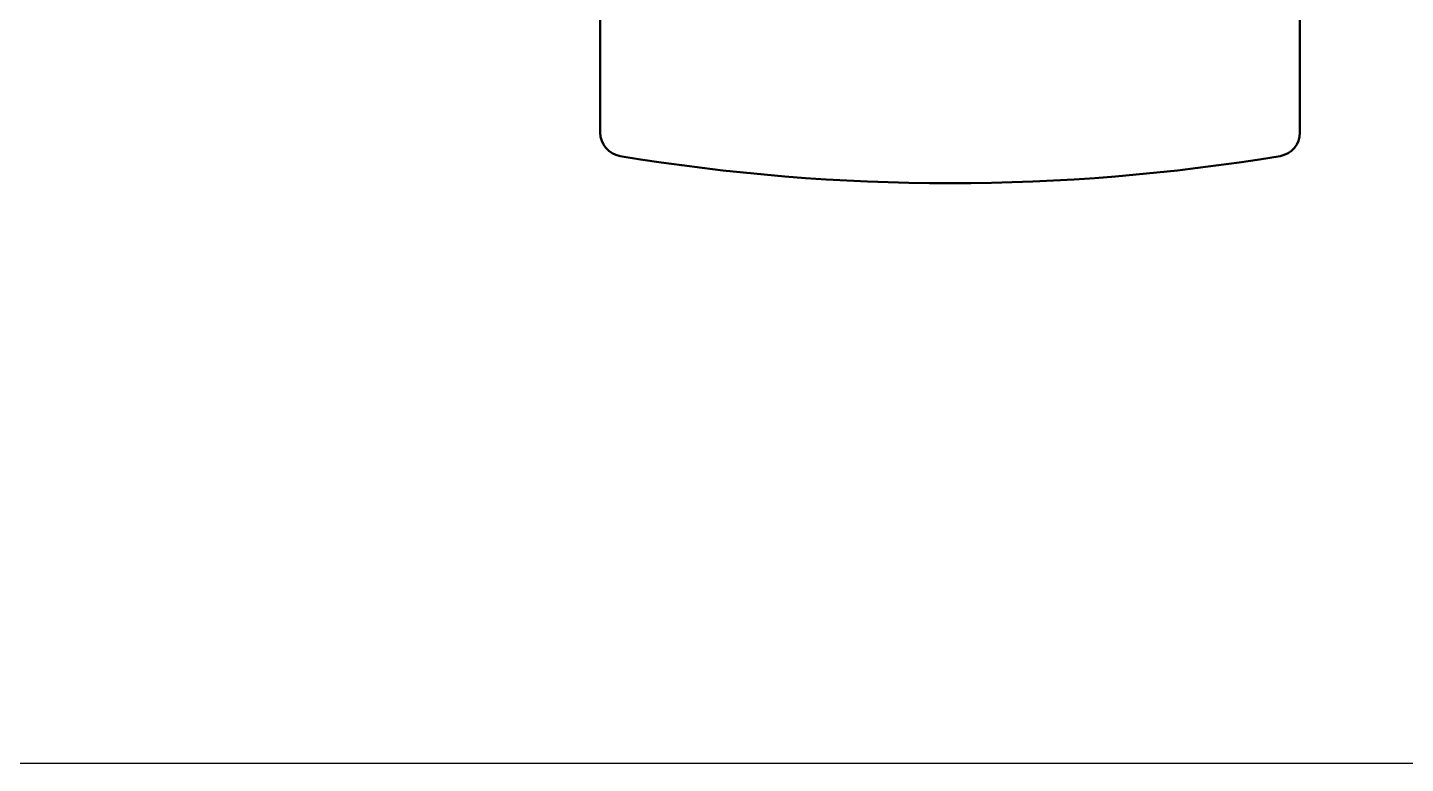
# Model space of a CAD drawing. Header units: millimetres. Extents: x 1510 to 10524, y 7125 to 13164.
# Drawn here: x 4984.97 to 5019.66, y 10907.67 to 10926.2 of the extents above; entities that cross this region are included whole.
import ezdxf

# ---------------------------------------------------------------- set-up
doc = ezdxf.new("R2010")
doc.units = ezdxf.units.MM
doc.header["$LTSCALE"] = 4
doc.layers.add('G', color=5, linetype='Continuous')
doc.layers.add('Visible (ISO)', color=7, linetype='Continuous', lineweight=50)

msp = doc.modelspace()

# ---------------------------------------------------------------- linework, layer by layer
at = {"layer": 'G', "color": 5}
msp.add_lwpolyline([(5601.456, 10907.671), (4952.748, 10907.671)], dxfattribs=at)
at = {"layer": 'Visible (ISO)'}
for p, q in [((4999.389, 10923.559), (4999.389, 10930.751)), ((5017.009, 10930.751), (5017.009, 10923.559))]:
    msp.add_line(p, q, dxfattribs=at)
for centre, radius, start, end in [((4999.989, 10923.559), 0.6, 180, 260.5683), ((5016.409, 10923.559), 0.6, 279.4317, 0), ((5008.199, 10972.981), 50.7, 260.5683, 279.4317)]:
    msp.add_arc(centre, radius, start, end, dxfattribs=at)

doc.saveas('drawing.dxf')
